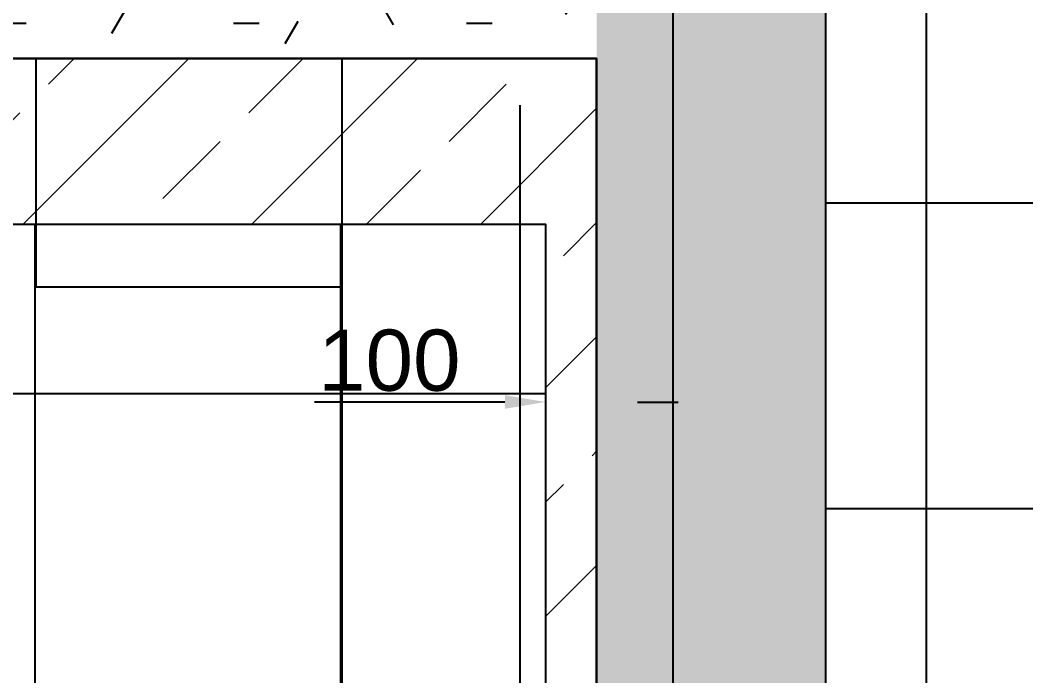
# Model space of a CAD drawing. Header units: millimetres. Extents: x -92759 to 184353, y -15225 to 86714.
# Drawn here: x -61514 to -59541, y 62879 to 64167 of the extents above; entities that cross this region are included whole.
import ezdxf

# ---------------------------------------------------------------- set-up
doc = ezdxf.new("R2010")
doc.units = ezdxf.units.MM
doc.linetypes.add('IDA - Grid Line', pattern=[2100, 1200, -300, 300, -300])
doc.layers.get('Defpoints').update_dxf_attribs({"color": 8})
for name, color, linetype in [('0-1', 9, 'Continuous'), ('A-_WALL----_H-1', 9, 'Continuous'), ('A-_WALLPRTN_E', 8, 'Continuous'), ('A-PATT-CONC', 8, 'Continuous'), ('HF', 7, 'Continuous'), ('HFI 02', 7, 'Continuous')]:
    doc.layers.add(name, color=color, linetype=linetype)
for name, color, linetype, true_color in [('1599_FURN_RHH_BLK8 _NEW__1ST STY_dwg _2_-1', 7, 'Continuous', 0xaaaaaa), ('A-_FURN--4', 7, 'Continuous', 0xaaaaaa), ('A-_FURN_HIDDEN-1', 7, 'Continuous', 0xaaaaaa), ('S-_ANOTGRID_E-1', 9, 'IDA - Grid Line', 0x808080)]:
    doc.layers.add(name, color=color, linetype=linetype, true_color=true_color)
doc.layers.add('HFI 9MM FPB', color=94, linetype='Continuous', lineweight=5)
doc.styles.add('Arial', font='arial.ttf')
doc.styles.get("Standard").update_dxf_attribs({"font": 'arial.ttf'})
doc.dimstyles.get("Standard").update_dxf_attribs({"dimtxt": 0.18, "dimasz": 0.18, "dimexe": 0.18, "dimexo": 0.0625, "dimgap": 0.09, "dimtad": 0, "dimtih": 1, "dimtoh": 1, "dimdec": 4, "dimzin": 0, "dimdsep": 46, "dimtxsty": 'Standard', "dimcen": 0.09, "dimadec": 0, "dimazin": 0, "dimtfac": 1, "dimtdec": 4, "dimtofl": 0, "dimtmove": 0, "dimatfit": 3, "dimfxl": 1, "dimtolj": 1, "dimtzin": 0, "dimarcsym": 0})
pattern_1 = [(0, (-11870.95, 40538.29), (609.6, 152.4), [50.292, -406.908, 50.292, -406.908, -2438.4]), (0, (-11870.95, 40538.29), (609.6, 152.4), [-914.4, 50.292, -864.108, 50.292, -406.908, -1066.8]), (0, (-11870.95, 40538.29), (609.6, 152.4), [-2286, 50.292, -254.508, 50.292, -711.708]), (120, (-11642.35, 40614.49), (-436.7823, 451.7291), [50.292, -406.908, 50.292, -406.908, -2438.4]), (120, (-11642.35, 40614.49), (-436.7823, 451.7291), [-914.4, 50.292, -864.108, 50.292, -406.908, -1066.8]), (120, (-11642.35, 40614.49), (-436.7823, 451.7291), [-2286, 50.292, -254.508, 50.292, -711.708]), (240, (-11566.15, 40919.29), (-172.8177, -604.1291), [50.292, -406.908, 50.292, -406.908, -2438.4]), (240, (-11566.15, 40919.29), (-172.8177, -604.1291), [-914.4, 50.292, -864.108, 50.292, -406.908, -1066.8]), (240, (-11566.15, 40919.29), (-172.8177, -604.1291), [-2286, 50.292, -254.508, 50.292, -711.708])]

# ---------------------------------------------------------------- blocks, each defined once
blk = doc.blocks.new('1599_FURN_RHH_BLK8 _NEW__1ST STY_dwg _2_-10346281-BLK8_RHH_1ST STOREY PLAN')
at = {"layer": 'A-_FURN--4', "flags": 128}
blk.add_lwpolyline([(-25405.1, -15249.1), (-25405.1, -15699.1), (-26005.1, -15699.1), (-26005.1, -15249.1)], close=True, dxfattribs=at)
at = {"layer": 'A-_FURN_HIDDEN-1'}
blk.add_line((-25405.1, -15249.1), (-25405.1, -16949.1), dxfattribs=at)
blk = doc.blocks.new('A$Cb2bf8f38')
at = {"layer": 'A-_WALL----_H-1'}
h = blk.add_hatch(dxfattribs=at)
h.set_pattern_fill('FP_1', color=256, style=0, pattern_type=2)
h.set_pattern_definition(pattern_1)
h.paths.add_polyline_path([(-17450, 22700), (-17300, 22700), (-17300, 22900.7), (-17450, 22900.7), (-17450, 22850)])
h.paths.add_polyline_path([(-17437.1, 24000.7), (-17300, 24000.7), (-17300, 25343.7), (-17450, 25343.7), (-17450, 24000.7)])
h.paths.add_polyline_path([(-17300, 26443.7), (-17300, 26800), (-17450, 26800), (-17450, 26443.7), (-17375, 26443.7)])
h.paths.add_polyline_path([(-17375, 28400), (-17300, 28400), (-17300, 28500), (-17450, 28500), (-17450, 28400), (-17437.1, 28400)])
h.paths.add_polyline_path([(-17391.7, 29100), (-17300, 29100), (-17300, 34000), (-17450, 34000), (-17450, 29100), (-17437.1, 29100)])
h.paths.add_polyline_path([(-17450, 35600), (-17300, 35600), (-17300, 37500), (-17450, 37500)])
h = blk.add_hatch(dxfattribs=at)
h.set_pattern_fill('FP_1', color=256, style=0, pattern_type=2)
h.set_pattern_definition(pattern_1)
h.paths.add_polyline_path([(-23050, 31550), (-17450, 31550), (-17450, 31700), (-27950, 31700), (-27950, 31550), (-23200, 31550)])
h.paths.add_polyline_path([(-28100, 31550), (-28100, 31700), (-30400, 31700), (-30400, 31550), (-29875.1, 31550)])
at = {"layer": 'A-_WALLPRTN_E'}
for p, q in [((-17300, 29100), (-17300, 34000)), ((-23050, 31550), (-17450, 31550)), ((-17450, 31550), (-17450, 29100))]:
    blk.add_line(p, q, dxfattribs=at)
at = {"layer": 'S-_ANOTGRID_E-1'}
blk.add_line((-17600, -20141.4), (-17600, 53272.8), dxfattribs=at)
at = {"layer": '1599_FURN_RHH_BLK8 _NEW__1ST STY_dwg _2_-1'}
blk.add_blockref('1599_FURN_RHH_BLK8 _NEW__1ST STY_dwg _2_-10346281-BLK8_RHH_1ST STOREY PLAN', (7455.1, 46800), dxfattribs=at)
blk = doc.blocks.new('*D520')
at = {"layer": 'Defpoints', "color": 0, "transparency": 16777216}
for p in [(-5679, 490337.2), (-5679, 490337.2), (-5579, 490337.2)]:
    blk.add_point(p, dxfattribs=at)
at = {"layer": 'HFI 02', "color": 0, "lineweight": -2, "transparency": 16777216}
for p, q in [((-5759, 490337.2), (-6132.5, 490337.2)), ((-5679, 490337.3), (-5679, 490337.4)), ((-5579, 490337.3), (-5579, 490337.4)), ((-5499, 490337.2), (-5419, 490337.2))]:
    blk.add_line(p, q, dxfattribs=at)
at = {"layer": 'HFI 02', "color": 0, "transparency": 16777216}
for points in [[(-5759, 490350.6), (-5759, 490323.9), (-5679, 490337.2)], [(-5499, 490350.6), (-5499, 490323.9), (-5579, 490337.2)]]:
    blk.add_solid(points, dxfattribs=at)
at = {"layer": 'HFI 02', "color": 152, "true_color": 0x2776bb, "transparency": 16777216, "insert": (-5985.8, 490418.5), "char_height": 120, "attachment_point": 5, "style": 'Arial'}
blk.add_mtext('\\A1;100', dxfattribs=at)
blk = doc.blocks.new('RCP_B8L1')
at = {"layer": 'A-PATT-CONC'}
h = blk.add_hatch(dxfattribs=at)
h.set_pattern_fill('ANSI37', color=256, scale=189, angle=45)
h.set_pattern_definition([(90, (-3329.05, 499461.7), (-600.075, 0), []), (180, (-3329.05, 499461.7), (-6e-14, -600.075), [])])
h.paths.add_polyline_path([(-5129.04966, 499461.70958), (-3329.04966, 499461.70958), (-3329.04966, 465261.70958), (-5129.04966, 465261.70958), (-5129.04966, 497661.70958)])
h = blk.add_hatch(dxfattribs=at)
h.set_pattern_fill('ANSI37', color=256, scale=189, angle=45)
h.set_pattern_definition([(90, (-11079.05, 490686.7), (-600.075, 0), []), (180, (-11079.05, 490686.7), (-6e-14, -600.075), [])])
h.paths.add_polyline_path([(-11079.04966, 490686.70958), (-5679.04966, 490686.70958), (-5679.04966, 488886.70958), (-11079.04966, 488886.70958)])
at = {"layer": 'HFI 9MM FPB'}
h = blk.add_hatch(dxfattribs=at)
h.set_pattern_fill('ANSI33', color=256, scale=50)
h.set_pattern_definition([(45, (-300000, 500000), (-224.5064, 224.5064), []), (45, (-299775.5, 500000), (-224.5064, 224.5064), [158.75, -79.375])])
h.paths.add_polyline_path([(-5429.05312, 464761.70958), (-5429.05312, 497561.70958), (-6479.04966, 497561.70958), (-6479.04966, 499961.70958), (-3029.04966, 499961.70958), (-3029.05312, 482711.70958), (-2429.04966, 482711.70958), (-2429.04966, 481511.70958), (-3029.04966, 481511.70958), (-3029.04966, 475336.70967), (-2679.04966, 475336.70967), (-2679.04966, 464761.70958)])
h.paths.add_polyline_path([(-5129.04966, 499461.70958), (-3329.04966, 499461.70958), (-3329.04966, 465261.70958), (-5129.04966, 465261.70958), (-5129.04966, 497661.70958)], flags=16)
h = blk.add_hatch(dxfattribs=at)
h.set_pattern_fill('ANSI33', color=256, scale=50)
h.paths.add_polyline_path([(-11179.04966, 491011.70958), (-11179.04966, 488411.70958), (-12778.04792, 488411.70958), (-12778.04792, 486161.70958), (-5579.04966, 486161.70958), (-5579.04966, 487961.70958), (-6029.04966, 487961.70958), (-6029.04966, 488561.70958), (-5579.04966, 488561.70958), (-5579.04966, 491011.70958)])
h.paths.add_polyline_path([(-12703.54879, 488186.70958), (-6103.54879, 488186.70958), (-6103.54879, 486386.70958), (-12703.54879, 486386.70958)], flags=16)
h.paths.add_polyline_path([(-11079.04966, 490686.70958), (-5679.04966, 490686.70958), (-5679.04966, 488886.70958), (-11079.04966, 488886.70958)], flags=16)
at = {"layer": 'HF'}
for points in [[(-5429.05312, 464761.70958), (-5429.05312, 497561.70958), (-6479.04966, 497561.70958), (-6479.04966, 499961.70958), (-3029.04966, 499961.70958), (-3029.05312, 482711.70958), (-2429.04966, 482711.70958), (-2429.04966, 481511.70958), (-3029.04966, 481511.70958), (-3029.04966, 475336.70967), (-2679.04966, 475336.70967), (-2679.04966, 464761.70958)], [(-5129.04966, 499461.70958), (-3329.04966, 499461.70958), (-3329.04966, 465261.70958), (-5129.04966, 465261.70958), (-5129.04966, 497661.70958)], [(-11179.04966, 491011.70958), (-11179.04966, 488411.70958), (-12778.04792, 488411.70958), (-12778.04792, 486161.70958), (-5579.04966, 486161.70958), (-5579.04966, 487961.70958), (-6029.04966, 487961.70958), (-6029.04966, 488561.70958), (-5579.04966, 488561.70958), (-5579.04966, 491011.70958)], [(-11079.04966, 490686.70958), (-5679.04966, 490686.70958), (-5679.04966, 488886.70958), (-11079.04966, 488886.70958)]]:
    blk.add_lwpolyline(points, close=True, dxfattribs=at)
at = {"layer": 'HFI 02'}
dim = blk.add_linear_dim(base=(-5679.04966, 490337.22607), p1=(-5579.04966, 490337.22607), p2=(-5679.04966, 490337.22607), dimstyle='Standard', dxfattribs=at)
dim.commit()
dim.dimension.update_dxf_attribs({"geometry": '*D520', "text_midpoint": (-5985.76181, 490418.49483)})

msp = doc.modelspace()

# ---------------------------------------------------------------- block references
at = {"layer": '0-1'}
msp.add_blockref('A$Cb2bf8f38', (-42933, 32541.2), dxfattribs=at)

# ---------------------------------------------------------------- next in the draw order: block references
at = {"layer": 'A-PATT-CONC', "color": 152, "true_color": 0x2776bb}
msp.add_blockref('RCP_B8L1', (-54804, -426920.5), dxfattribs=at)

doc.saveas('drawing.dxf')
